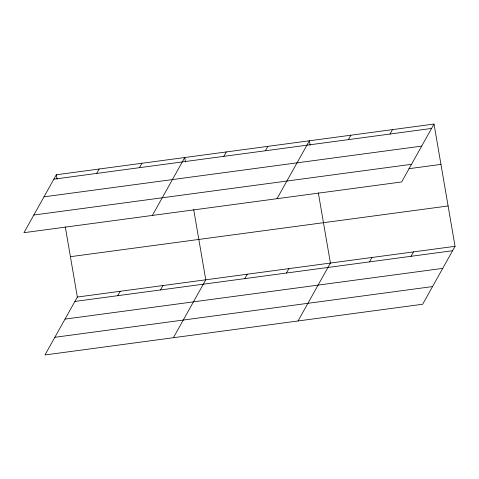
<?xml version="1.0" encoding="UTF-8"?>
<svg xmlns="http://www.w3.org/2000/svg" width="479" height="479" viewBox="0 0 479 479"><rect width="100%" height="100%" fill="white"/><g stroke="black" fill="none" stroke-linecap="round" stroke-linejoin="round"><path stroke-width="0.72" d="M56.318 174.769L23.95 232.686L401.647 181.96L434.016 124.043L56.318 174.769L57.079 179.17M96.662 173.428L99.123 169.021M139.467 167.674L141.934 163.273M65.27 226.789L77.353 297.04L44.984 354.957L422.682 304.231L455.05 246.314L434.016 124.043M152.37 215.442L184.738 157.525L185.493 161.926M117.696 295.693L120.157 291.286M223.825 156.346L226.286 151.945M160.501 289.945L162.962 285.538M265.366 150.765L267.833 146.364M173.398 337.707L205.772 279.79L193.684 209.539M277.006 198.701L309.374 140.784L310.135 145.185M244.853 278.616L247.314 274.21M348.461 139.611L350.921 135.204M286.4 273.036L288.861 268.629M390.008 134.03L392.469 129.623M298.04 320.972L330.408 263.049L318.325 192.803M369.495 261.875L371.955 257.474M411.042 256.295L413.503 251.894M53.858 179.176L431.555 128.45M43.99 196.833L421.688 146.107M33.817 215.029L411.515 164.303M408.886 168.698L440.955 164.393M70.413 256.69L448.11 205.964M77.353 297.04L455.05 246.314M74.892 301.441L452.589 250.715M65.024 319.104L442.722 268.378M54.851 337.294L432.549 286.574"/></g></svg>
